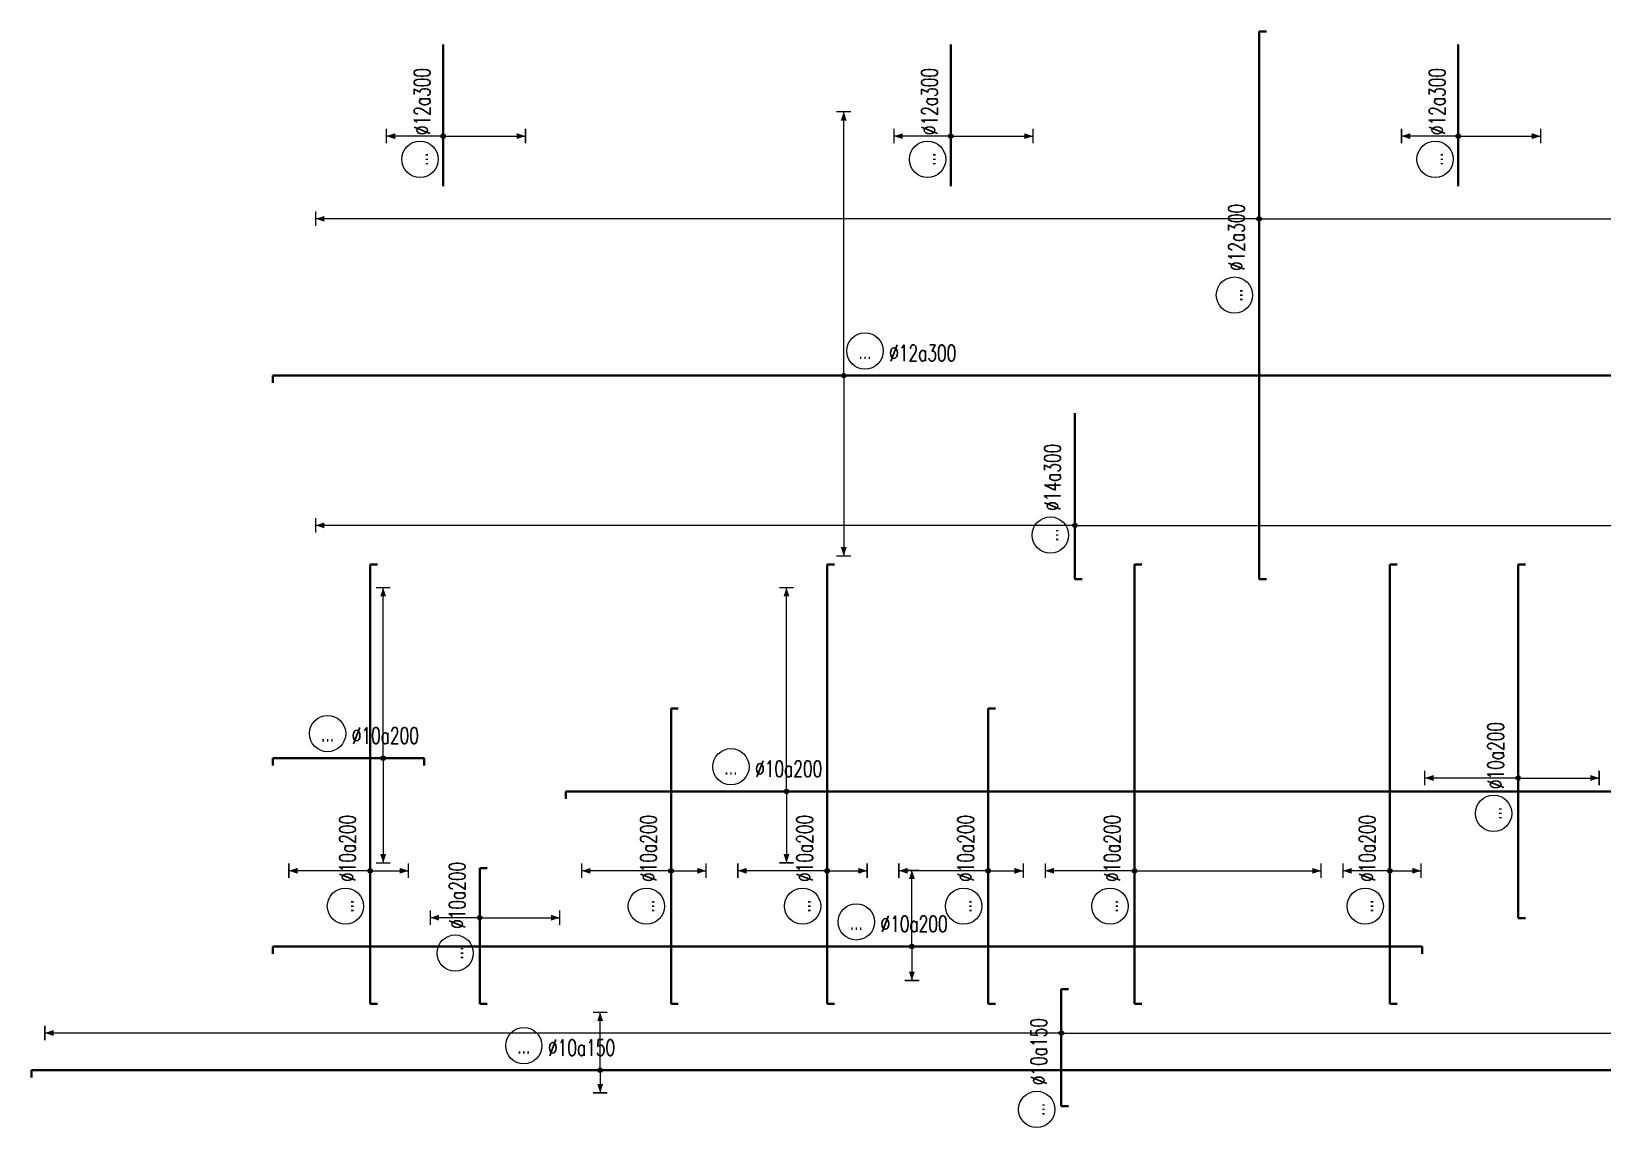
# Model space of a CAD drawing. Header units: millimetres. Extents: x 142050 to 587758, y -25561 to 40942.
# Drawn here: x 268200 to 300395, y 16663 to 39120 of the extents above; entities that cross this region are included whole.
import ezdxf
from ezdxf.enums import TextEntityAlignment as Align

# ---------------------------------------------------------------- set-up
doc = ezdxf.new("R2010")
doc.units = ezdxf.units.MM
doc.layers.get('0').update_dxf_attribs({"lineweight": 20})
for name, color, linetype, lineweight in [('NDC_S_DIM', 1, 'Continuous', 15), ('NDC_S_REBAR', 4, 'Continuous', 35), ('NDC_S_VN TEXT', 7, 'Continuous', 20)]:
    doc.layers.add(name, color=color, linetype=linetype, lineweight=lineweight)
doc.styles.add('ARIAL', font='arial.ttf', dxfattribs={"width": 0.7})
doc.styles.add('NDC_ROMANS', font='romans.shx', dxfattribs={"width": 0.7})

# ---------------------------------------------------------------- blocks, each defined once
blk = doc.blocks.new('*U16')
h = blk.add_hatch(color=6)
edge = h.paths.add_edge_path()
edge.add_arc((4.81, 0), 0.3, 0, 360)
at = {"layer": 'NDC_S_DIM', "color": 6}
for q in [(4.81, 128.87), (4.81, -87.13)]:
    blk.add_line((4.81, 0), q, dxfattribs=at)
for points in [[(3.81, 128.87, 0.2, 0.2, 0), (5.81, 128.87, 0, 0, 0)], [(3.81, -87.13, 0.2, 0.2, 0), (5.81, -87.13, 0, 0, 0)]]:
    blk.add_lwpolyline(points, format="xyseb", dxfattribs=at)
at = {"layer": 'NDC_S_DIM'}
blk.add_circle((-5.62, 3.36), 2.48, dxfattribs=at)
at = {"layer": 'NDC_S_DIM', "color": 6}
blk.add_circle((4.81, 0), 0.3, dxfattribs=at)
for points in [[(4.41, 127.67), (4.81, 128.87), (5.21, 127.67)], [(4.41, -85.93), (4.81, -87.13), (5.21, -85.93)]]:
    blk.add_solid(points, dxfattribs=at)
at = {"layer": 'NDC_S_REBAR'}
for p, q in [((0, 0), (-44.4, 0)), ((-44.4, 0), (-44.4, -1)), ((0, 0), (30.4, 0)), ((30.4, 0), (30.4, -1)), ((-44.4, -1), (-44.4, -1)), ((30.4, -1), (30.4, -1))]:
    blk.add_line(p, q, dxfattribs=at)
at = {"layer": 'NDC_S_VN TEXT', "style": 'ARIAL', "width": 0.7}
blk.add_attdef('KHT', text='', height=2.2, dxfattribs=at).set_placement((-5.62, 3.36), align=Align.MIDDLE_CENTER)
at = {"layer": 'NDC_S_VN TEXT', "color": 3, "style": 'NDC_ROMANS', "width": 0.7}
blk.add_attdef('DKT', (-2.32, 1.98), '', height=2.2, dxfattribs=at)
blk = doc.blocks.new('*U18')
h = blk.add_hatch(color=6)
edge = h.paths.add_edge_path()
edge.add_arc((1.97, 0), 0.3, 0, 360)
at = {"layer": 'NDC_S_DIM', "color": 6}
for q in [(1.97, 27.83), (1.97, -9.77)]:
    blk.add_line((1.97, 0), q, dxfattribs=at)
for points in [[(0.97, 27.83, 0.2, 0.2, 0), (2.97, 27.83, 0, 0, 0)], [(0.97, -9.77, 0.2, 0.2, 0), (2.97, -9.77, 0, 0, 0)]]:
    blk.add_lwpolyline(points, format="xyseb", dxfattribs=at)
at = {"layer": 'NDC_S_DIM'}
blk.add_circle((-5.62, 3.36), 2.48, dxfattribs=at)
at = {"layer": 'NDC_S_DIM', "color": 6}
blk.add_circle((1.97, 0), 0.3, dxfattribs=at)
for points in [[(1.57, 26.63), (1.97, 27.83), (2.37, 26.63)], [(1.57, -8.57), (1.97, -9.77), (2.37, -8.57)]]:
    blk.add_solid(points, dxfattribs=at)
at = {"layer": 'NDC_S_REBAR'}
for p, q in [((0, 0), (-28.18, 0)), ((-28.18, 0), (-28.18, -1)), ((0, 0), (115.15, 0)), ((115.15, 0), (115.15, -1)), ((-28.18, -1), (-28.18, -1)), ((115.15, -1), (115.15, -1))]:
    blk.add_line(p, q, dxfattribs=at)
at = {"layer": 'NDC_S_VN TEXT', "style": 'ARIAL', "width": 0.7}
blk.add_attdef('KHT', text='', height=2.2, dxfattribs=at).set_placement((-5.62, 3.36), align=Align.MIDDLE_CENTER)
at = {"layer": 'NDC_S_VN TEXT', "color": 3, "style": 'NDC_ROMANS', "width": 0.7}
blk.add_attdef('DKT', (-2.32, 1.98), '', height=2.2, dxfattribs=at)
blk = doc.blocks.new('*U17')
h = blk.add_hatch(color=6)
edge = h.paths.add_edge_path()
edge.add_arc((-0.79, 0), 0.3, 0, 360)
at = {"layer": 'NDC_S_DIM', "color": 6}
for q in [(-0.79, 12.21), (-0.79, -5.46)]:
    blk.add_line((-0.79, 0), q, dxfattribs=at)
for points in [[(-1.79, 12.21, 0.2, 0.2, 0), (0.21, 12.21, 0, 0, 0)], [(-1.79, -5.46, 0.2, 0.2, 0), (0.21, -5.46, 0, 0, 0)]]:
    blk.add_lwpolyline(points, format="xyseb", dxfattribs=at)
at = {"layer": 'NDC_S_DIM'}
blk.add_circle((-5.62, 3.36), 2.48, dxfattribs=at)
at = {"layer": 'NDC_S_DIM', "color": 6}
blk.add_circle((-0.79, 0), 0.3, dxfattribs=at)
for points in [[(-1.19, 11.01), (-0.79, 12.21), (-0.39, 11.01)], [(-1.19, -4.26), (-0.79, -5.46), (-0.39, -4.26)]]:
    blk.add_solid(points, dxfattribs=at)
at = {"layer": 'NDC_S_REBAR'}
for p, q in [((0, 0), (-18.94, 0)), ((-18.94, 0), (-18.94, -1)), ((0, 0), (41.06, 0)), ((41.06, 0), (41.06, -1)), ((-18.94, -1), (-18.94, -1)), ((41.06, -1), (41.06, -1))]:
    blk.add_line(p, q, dxfattribs=at)
at = {"layer": 'NDC_S_VN TEXT', "style": 'ARIAL', "width": 0.7}
blk.add_attdef('KHT', text='', height=2.2, dxfattribs=at).set_placement((-5.62, 3.36), align=Align.MIDDLE_CENTER)
at = {"layer": 'NDC_S_VN TEXT', "color": 3, "style": 'NDC_ROMANS', "width": 0.7}
blk.add_attdef('DKT', (-2.32, 1.98), '', height=2.2, dxfattribs=at)
blk = doc.blocks.new('*U9')
h = blk.add_hatch(color=6)
edge = h.paths.add_edge_path()
edge.add_arc((-85.65, 0), 0.3, 0, 360)
at = {"layer": 'NDC_S_DIM', "color": 6}
for q in [(-85.65, 36.04), (-85.65, -24.63)]:
    blk.add_line((-85.65, 0), q, dxfattribs=at)
for points in [[(-86.65, 36.04, 0.2, 0.2, 0), (-84.65, 36.04, 0, 0, 0)], [(-86.65, -24.63, 0.2, 0.2, 0), (-84.65, -24.63, 0, 0, 0)]]:
    blk.add_lwpolyline(points, format="xyseb", dxfattribs=at)
at = {"layer": 'NDC_S_DIM'}
blk.add_circle((-82.75, 3.36), 2.48, dxfattribs=at)
at = {"layer": 'NDC_S_DIM', "color": 6}
blk.add_circle((-85.65, 0), 0.3, dxfattribs=at)
for points in [[(-86.05, 34.84), (-85.65, 36.04), (-85.25, 34.84)], [(-86.05, -23.43), (-85.65, -24.63), (-85.25, -23.43)]]:
    blk.add_solid(points, dxfattribs=at)
at = {"layer": 'NDC_S_REBAR'}
for p, q in [((0, 0), (-163.62, 0)), ((-163.62, 0), (-163.62, -1)), ((0, 0), (137.25, 0)), ((137.25, 0), (137.25, -1)), ((-163.62, -1), (-163.62, -1)), ((137.25, -1), (137.25, -1))]:
    blk.add_line(p, q, dxfattribs=at)
at = {"layer": 'NDC_S_VN TEXT', "style": 'ARIAL', "width": 0.7}
blk.add_attdef('KHT', text='', height=2.2, dxfattribs=at).set_placement((-82.75, 3.36), align=Align.MIDDLE_CENTER)
at = {"layer": 'NDC_S_VN TEXT', "color": 3, "style": 'NDC_ROMANS', "width": 0.7}
blk.add_attdef('DKT', (-79.45, 1.98), '', height=2.2, dxfattribs=at)
blk = doc.blocks.new('*U10')
h = blk.add_hatch(color=6)
edge = h.paths.add_edge_path()
edge.add_arc((4.81, 0), 0.3, 0, 360)
at = {"layer": 'NDC_S_DIM', "color": 6}
for q in [(4.81, 138.86), (4.81, -84.14)]:
    blk.add_line((4.81, 0), q, dxfattribs=at)
for points in [[(3.81, 138.86, 0.2, 0.2, 0), (5.81, 138.86, 0, 0, 0)], [(3.81, -84.14, 0.2, 0.2, 0), (5.81, -84.14, 0, 0, 0)]]:
    blk.add_lwpolyline(points, format="xyseb", dxfattribs=at)
at = {"layer": 'NDC_S_DIM'}
blk.add_circle((-5.62, 3.36), 2.48, dxfattribs=at)
at = {"layer": 'NDC_S_DIM', "color": 6}
blk.add_circle((4.81, 0), 0.3, dxfattribs=at)
for points in [[(4.41, 137.66), (4.81, 138.86), (5.21, 137.66)], [(4.41, -82.94), (4.81, -84.14), (5.21, -82.94)]]:
    blk.add_solid(points, dxfattribs=at)
at = {"layer": 'NDC_S_REBAR'}
for p, q in [((0, 0), (-5.19, 0)), ((-5.19, 0), (-5.19, -1)), ((0, 0), (10.81, 0)), ((10.81, 0), (10.81, -1)), ((-5.19, -1), (-5.19, -1)), ((10.81, -1), (10.81, -1))]:
    blk.add_line(p, q, dxfattribs=at)
at = {"layer": 'NDC_S_VN TEXT', "style": 'ARIAL', "width": 0.7}
blk.add_attdef('KHT', text='', height=2.2, dxfattribs=at).set_placement((-5.62, 3.36), align=Align.MIDDLE_CENTER)
at = {"layer": 'NDC_S_VN TEXT', "color": 3, "style": 'NDC_ROMANS', "width": 0.7}
blk.add_attdef('DKT', (-2.32, 1.98), '', height=2.2, dxfattribs=at)
blk = doc.blocks.new('*U11')
h = blk.add_hatch(color=6)
edge = h.paths.add_edge_path()
edge.add_arc((4.81, 0), 0.3, 0, 360)
at = {"layer": 'NDC_S_DIM', "color": 6}
for q in [(4.81, 103.72), (4.81, -112.28)]:
    blk.add_line((4.81, 0), q, dxfattribs=at)
for points in [[(3.81, 103.72, 0.2, 0.2, 0), (5.81, 103.72, 0, 0, 0)], [(3.81, -112.28, 0.2, 0.2, 0), (5.81, -112.28, 0, 0, 0)]]:
    blk.add_lwpolyline(points, format="xyseb", dxfattribs=at)
at = {"layer": 'NDC_S_DIM'}
blk.add_circle((3.49, 3.36), 2.48, dxfattribs=at)
at = {"layer": 'NDC_S_DIM', "color": 6}
blk.add_circle((4.81, 0), 0.3, dxfattribs=at)
for points in [[(4.41, 102.52), (4.81, 103.72), (5.21, 102.52)], [(4.41, -111.08), (4.81, -112.28), (5.21, -111.08)]]:
    blk.add_solid(points, dxfattribs=at)
at = {"layer": 'NDC_S_REBAR'}
for p, q in [((0, 0), (-2.52, 0)), ((-2.52, 0), (-2.52, -1)), ((0, 0), (20.15, 0)), ((20.15, 0), (20.15, 0)), ((20.15, 0), (20.15, 0)), ((-2.52, -1), (-2.52, -1))]:
    blk.add_line(p, q, dxfattribs=at)
at = {"layer": 'NDC_S_VN TEXT', "style": 'ARIAL', "width": 0.7}
blk.add_attdef('KHT', text='', height=2.2, dxfattribs=at).set_placement((3.49, 3.36), align=Align.MIDDLE_CENTER)
at = {"layer": 'NDC_S_VN TEXT', "color": 3, "style": 'NDC_ROMANS', "width": 0.7}
blk.add_attdef('DKT', (6.79, 1.98), '', height=2.2, dxfattribs=at)
blk = doc.blocks.new('*U19')
h = blk.add_hatch(color=6)
edge = h.paths.add_edge_path()
edge.add_arc((4.81, 0), 0.3, 0, 360)
at = {"layer": 'NDC_S_DIM', "color": 6}
for q in [(4.81, 7.92), (4.81, -3.08)]:
    blk.add_line((4.81, 0), q, dxfattribs=at)
for points in [[(3.81, 7.92, 0.2, 0.2, 0), (5.81, 7.92, 0, 0, 0)], [(3.81, -3.08, 0.2, 0.2, 0), (5.81, -3.08, 0, 0, 0)]]:
    blk.add_lwpolyline(points, format="xyseb", dxfattribs=at)
at = {"layer": 'NDC_S_DIM'}
blk.add_circle((-5.62, 3.36), 2.48, dxfattribs=at)
at = {"layer": 'NDC_S_DIM', "color": 6}
blk.add_circle((4.81, 0), 0.3, dxfattribs=at)
for points in [[(4.41, 6.72), (4.81, 7.92), (5.21, 6.72)], [(4.41, -1.88), (4.81, -3.08), (5.21, -1.88)]]:
    blk.add_solid(points, dxfattribs=at)
at = {"layer": 'NDC_S_REBAR'}
for p, q in [((0, 0), (-72.89, 0)), ((-72.89, 0), (-72.89, -1)), ((0, 0), (155.45, 0)), ((155.45, 0), (155.45, -1)), ((-72.89, -1), (-72.89, -1)), ((155.45, -1), (155.45, -1))]:
    blk.add_line(p, q, dxfattribs=at)
at = {"layer": 'NDC_S_VN TEXT', "style": 'ARIAL', "width": 0.7}
blk.add_attdef('KHT', text='', height=2.2, dxfattribs=at).set_placement((-5.62, 3.36), align=Align.MIDDLE_CENTER)
at = {"layer": 'NDC_S_VN TEXT', "color": 3, "style": 'NDC_ROMANS', "width": 0.7}
blk.add_attdef('DKT', (-2.32, 1.98), '', height=2.2, dxfattribs=at)
blk = doc.blocks.new('*U29')
h = blk.add_hatch(color=6)
edge = h.paths.add_edge_path()
edge.add_arc((-0.79, 0), 0.3, 0, 360)
at = {"layer": 'NDC_S_DIM', "color": 6}
for q in [(-0.79, 12.21), (-0.79, -4.79)]:
    blk.add_line((-0.79, 0), q, dxfattribs=at)
for points in [[(-1.79, 12.21, 0.2, 0.2, 0), (0.21, 12.21, 0, 0, 0)], [(-1.79, -4.79, 0.2, 0.2, 0), (0.21, -4.79, 0, 0, 0)]]:
    blk.add_lwpolyline(points, format="xyseb", dxfattribs=at)
at = {"layer": 'NDC_S_DIM'}
blk.add_circle((-5.62, 3.36), 2.48, dxfattribs=at)
at = {"layer": 'NDC_S_DIM', "color": 6}
blk.add_circle((-0.79, 0), 0.3, dxfattribs=at)
for points in [[(-1.19, 11.01), (-0.79, 12.21), (-0.39, 11.01)], [(-1.19, -3.59), (-0.79, -4.79), (-0.39, -3.59)]]:
    blk.add_solid(points, dxfattribs=at)
at = {"layer": 'NDC_S_REBAR'}
for p, q in [((0, 0), (-18.94, 0)), ((-18.94, 0), (-18.94, -1)), ((0, 0), (21.39, 0)), ((21.39, 0), (21.39, -1)), ((-18.94, -1), (-18.94, -1)), ((21.39, -1), (21.39, -1))]:
    blk.add_line(p, q, dxfattribs=at)
at = {"layer": 'NDC_S_VN TEXT', "style": 'ARIAL', "width": 0.7}
blk.add_attdef('KHT', text='', height=2.2, dxfattribs=at).set_placement((-5.62, 3.36), align=Align.MIDDLE_CENTER)
at = {"layer": 'NDC_S_VN TEXT', "color": 3, "style": 'NDC_ROMANS', "width": 0.7}
blk.add_attdef('DKT', (-2.32, 1.98), '', height=2.2, dxfattribs=at)
blk = doc.blocks.new('*U30')
h = blk.add_hatch(color=6)
edge = h.paths.add_edge_path()
edge.add_arc((-0.79, 0), 0.3, 0, 360)
at = {"layer": 'NDC_S_DIM', "color": 6}
for q in [(-0.79, 12.21), (-0.79, -25.46)]:
    blk.add_line((-0.79, 0), q, dxfattribs=at)
for points in [[(-1.79, 12.21, 0.2, 0.2, 0), (0.21, 12.21, 0, 0, 0)], [(-1.79, -25.46, 0.2, 0.2, 0), (0.21, -25.46, 0, 0, 0)]]:
    blk.add_lwpolyline(points, format="xyseb", dxfattribs=at)
at = {"layer": 'NDC_S_DIM'}
blk.add_circle((-5.62, 3.36), 2.48, dxfattribs=at)
at = {"layer": 'NDC_S_DIM', "color": 6}
blk.add_circle((-0.79, 0), 0.3, dxfattribs=at)
for points in [[(-1.19, 11.01), (-0.79, 12.21), (-0.39, 11.01)], [(-1.19, -24.26), (-0.79, -25.46), (-0.39, -24.26)]]:
    blk.add_solid(points, dxfattribs=at)
at = {"layer": 'NDC_S_REBAR'}
for p, q in [((0, 0), (-18.94, 0)), ((-18.94, 0), (-18.94, -1)), ((0, 0), (41.06, 0)), ((41.06, 0), (41.06, -1)), ((-18.94, -1), (-18.94, -1)), ((41.06, -1), (41.06, -1))]:
    blk.add_line(p, q, dxfattribs=at)
at = {"layer": 'NDC_S_VN TEXT', "style": 'ARIAL', "width": 0.7}
blk.add_attdef('KHT', text='', height=2.2, dxfattribs=at).set_placement((-5.62, 3.36), align=Align.MIDDLE_CENTER)
at = {"layer": 'NDC_S_VN TEXT', "color": 3, "style": 'NDC_ROMANS', "width": 0.7}
blk.add_attdef('DKT', (-2.32, 1.98), '', height=2.2, dxfattribs=at)
blk = doc.blocks.new('*U31')
h = blk.add_hatch(color=6)
edge = h.paths.add_edge_path()
edge.add_arc((-0.79, 0), 0.3, 0, 360)
at = {"layer": 'NDC_S_DIM', "color": 6}
for q in [(-0.79, 11.1), (-0.79, -5.24)]:
    blk.add_line((-0.79, 0), q, dxfattribs=at)
for points in [[(-1.79, 11.1, 0.2, 0.2, 0), (0.21, 11.1, 0, 0, 0)], [(-1.79, -5.24, 0.2, 0.2, 0), (0.21, -5.24, 0, 0, 0)]]:
    blk.add_lwpolyline(points, format="xyseb", dxfattribs=at)
at = {"layer": 'NDC_S_DIM'}
blk.add_circle((-5.62, 3.36), 2.48, dxfattribs=at)
at = {"layer": 'NDC_S_DIM', "color": 6}
blk.add_circle((-0.79, 0), 0.3, dxfattribs=at)
for points in [[(-1.19, 9.9), (-0.79, 11.1), (-0.39, 9.9)], [(-1.19, -4.04), (-0.79, -5.24), (-0.39, -4.04)]]:
    blk.add_solid(points, dxfattribs=at)
at = {"layer": 'NDC_S_REBAR'}
for p, q in [((0, 0), (-18.94, 0)), ((-18.94, 0), (-18.94, -1)), ((0, 0), (41.06, 0)), ((41.06, 0), (41.06, -1)), ((-18.94, -1), (-18.94, -1)), ((41.06, -1), (41.06, -1))]:
    blk.add_line(p, q, dxfattribs=at)
at = {"layer": 'NDC_S_VN TEXT', "style": 'ARIAL', "width": 0.7}
blk.add_attdef('KHT', text='', height=2.2, dxfattribs=at).set_placement((-5.62, 3.36), align=Align.MIDDLE_CENTER)
at = {"layer": 'NDC_S_VN TEXT', "color": 3, "style": 'NDC_ROMANS', "width": 0.7}
blk.add_attdef('DKT', (-2.32, 1.98), '', height=2.2, dxfattribs=at)
blk = doc.blocks.new('*U32')
h = blk.add_hatch(color=6)
edge = h.paths.add_edge_path()
edge.add_arc((-0.79, 0), 0.3, 0, 360)
at = {"layer": 'NDC_S_DIM', "color": 6}
for q in [(-0.79, 6.4), (-0.79, -4.27)]:
    blk.add_line((-0.79, 0), q, dxfattribs=at)
for points in [[(-1.79, 6.4, 0.2, 0.2, 0), (0.21, 6.4, 0, 0, 0)], [(-1.79, -4.27, 0.2, 0.2, 0), (0.21, -4.27, 0, 0, 0)]]:
    blk.add_lwpolyline(points, format="xyseb", dxfattribs=at)
at = {"layer": 'NDC_S_DIM'}
blk.add_circle((-5.62, 3.36), 2.48, dxfattribs=at)
at = {"layer": 'NDC_S_DIM', "color": 6}
blk.add_circle((-0.79, 0), 0.3, dxfattribs=at)
for points in [[(-1.19, 5.2), (-0.79, 6.4), (-0.39, 5.2)], [(-1.19, -3.07), (-0.79, -4.27), (-0.39, -3.07)]]:
    blk.add_solid(points, dxfattribs=at)
at = {"layer": 'NDC_S_REBAR'}
for p, q in [((0, 0), (-18.94, 0)), ((-18.94, 0), (-18.94, -1)), ((0, 0), (41.06, 0)), ((41.06, 0), (41.06, -1)), ((-18.94, -1), (-18.94, -1)), ((41.06, -1), (41.06, -1))]:
    blk.add_line(p, q, dxfattribs=at)
at = {"layer": 'NDC_S_VN TEXT', "style": 'ARIAL', "width": 0.7}
blk.add_attdef('KHT', text='', height=2.2, dxfattribs=at).set_placement((-5.62, 3.36), align=Align.MIDDLE_CENTER)
at = {"layer": 'NDC_S_VN TEXT', "color": 3, "style": 'NDC_ROMANS', "width": 0.7}
blk.add_attdef('DKT', (-2.32, 1.98), '', height=2.2, dxfattribs=at)
blk = doc.blocks.new('*U33')
h = blk.add_hatch(color=6)
edge = h.paths.add_edge_path()
edge.add_arc((-0.79, 0), 0.3, 0, 360)
at = {"layer": 'NDC_S_DIM', "color": 6}
for q in [(-0.79, 12.77), (-0.79, -11.06)]:
    blk.add_line((-0.79, 0), q, dxfattribs=at)
for points in [[(-1.79, 12.77, 0.2, 0.2, 0), (0.21, 12.77, 0, 0, 0)], [(-1.79, -11.06, 0.2, 0.2, 0), (0.21, -11.06, 0, 0, 0)]]:
    blk.add_lwpolyline(points, format="xyseb", dxfattribs=at)
at = {"layer": 'NDC_S_DIM'}
blk.add_circle((-5.62, 3.36), 2.48, dxfattribs=at)
at = {"layer": 'NDC_S_DIM', "color": 6}
blk.add_circle((-0.79, 0), 0.3, dxfattribs=at)
for points in [[(-1.19, 11.57), (-0.79, 12.77), (-0.39, 11.57)], [(-1.19, -9.86), (-0.79, -11.06), (-0.39, -9.86)]]:
    blk.add_solid(points, dxfattribs=at)
at = {"layer": 'NDC_S_REBAR'}
for p, q in [((0, 0), (-19.95, 0)), ((-19.95, 0), (-19.95, -1)), ((0, 0), (28.38, 0)), ((28.38, 0), (28.38, -1)), ((-19.95, -1), (-19.95, -1)), ((28.38, -1), (28.38, -1))]:
    blk.add_line(p, q, dxfattribs=at)
at = {"layer": 'NDC_S_VN TEXT', "style": 'ARIAL', "width": 0.7}
blk.add_attdef('KHT', text='', height=2.2, dxfattribs=at).set_placement((-5.62, 3.36), align=Align.MIDDLE_CENTER)
at = {"layer": 'NDC_S_VN TEXT', "color": 3, "style": 'NDC_ROMANS', "width": 0.7}
blk.add_attdef('DKT', (-2.32, 1.98), '', height=2.2, dxfattribs=at)
blk = doc.blocks.new('*U34')
h = blk.add_hatch(color=6)
edge = h.paths.add_edge_path()
edge.add_arc((-0.79, 0), 0.3, 0, 360)
at = {"layer": 'NDC_S_DIM', "color": 6}
for q in [(-0.79, 6.75), (-0.79, -10.92)]:
    blk.add_line((-0.79, 0), q, dxfattribs=at)
for points in [[(-1.79, 6.75, 0.2, 0.2, 0), (0.21, 6.75, 0, 0, 0)], [(-1.79, -10.92, 0.2, 0.2, 0), (0.21, -10.92, 0, 0, 0)]]:
    blk.add_lwpolyline(points, format="xyseb", dxfattribs=at)
at = {"layer": 'NDC_S_DIM'}
blk.add_circle((-5.62, 3.36), 2.48, dxfattribs=at)
at = {"layer": 'NDC_S_DIM', "color": 6}
blk.add_circle((-0.79, 0), 0.3, dxfattribs=at)
for points in [[(-1.19, 5.55), (-0.79, 6.75), (-0.39, 5.55)], [(-1.19, -9.72), (-0.79, -10.92), (-0.39, -9.72)]]:
    blk.add_solid(points, dxfattribs=at)
at = {"layer": 'NDC_S_REBAR'}
for p, q in [((0, 0), (-12.53, 0)), ((-12.53, 0), (-12.53, -1)), ((0, 0), (6, 0)), ((6, 0), (6, -1)), ((-12.53, -1), (-12.53, -1)), ((6, -1), (6, -1))]:
    blk.add_line(p, q, dxfattribs=at)
at = {"layer": 'NDC_S_VN TEXT', "style": 'ARIAL', "width": 0.7}
blk.add_attdef('KHT', text='', height=2.2, dxfattribs=at).set_placement((-5.62, 3.36), align=Align.MIDDLE_CENTER)
at = {"layer": 'NDC_S_VN TEXT', "color": 3, "style": 'NDC_ROMANS', "width": 0.7}
blk.add_attdef('DKT', (-2.32, 1.98), '', height=2.2, dxfattribs=at)
blk = doc.blocks.new('*U35')
h = blk.add_hatch(color=6)
edge = h.paths.add_edge_path()
edge.add_arc((1.97, 0), 0.3, 0, 360)
at = {"layer": 'NDC_S_DIM', "color": 6}
for q in [(1.97, 10.41), (1.97, -4.65)]:
    blk.add_line((1.97, 0), q, dxfattribs=at)
for points in [[(0.97, 10.41, 0.2, 0.2, 0), (2.97, 10.41, 0, 0, 0)], [(0.97, -4.65, 0.2, 0.2, 0), (2.97, -4.65, 0, 0, 0)]]:
    blk.add_lwpolyline(points, format="xyseb", dxfattribs=at)
at = {"layer": 'NDC_S_DIM'}
blk.add_circle((-5.62, 3.36), 2.48, dxfattribs=at)
at = {"layer": 'NDC_S_DIM', "color": 6}
blk.add_circle((1.97, 0), 0.3, dxfattribs=at)
for points in [[(1.57, 9.21), (1.97, 10.41), (2.37, 9.21)], [(1.57, -3.45), (1.97, -4.65), (2.37, -3.45)]]:
    blk.add_solid(points, dxfattribs=at)
at = {"layer": 'NDC_S_REBAR'}
for p, q in [((0, 0), (-85.31, 0)), ((-85.31, 0), (-85.31, -1)), ((0, 0), (71.69, 0)), ((71.69, 0), (71.69, -1)), ((-85.31, -1), (-85.31, -1)), ((71.69, -1), (71.69, -1))]:
    blk.add_line(p, q, dxfattribs=at)
at = {"layer": 'NDC_S_VN TEXT', "style": 'ARIAL', "width": 0.7}
blk.add_attdef('KHT', text='', height=2.2, dxfattribs=at).set_placement((-5.62, 3.36), align=Align.MIDDLE_CENTER)
at = {"layer": 'NDC_S_VN TEXT', "color": 3, "style": 'NDC_ROMANS', "width": 0.7}
blk.add_attdef('DKT', (-2.32, 1.98), '', height=2.2, dxfattribs=at)
blk = doc.blocks.new('*U36')
h = blk.add_hatch(color=6)
edge = h.paths.add_edge_path()
edge.add_arc((1.97, 0), 0.3, 0, 360)
at = {"layer": 'NDC_S_DIM', "color": 6}
for q in [(1.97, 23.29), (1.97, -14.31)]:
    blk.add_line((1.97, 0), q, dxfattribs=at)
for points in [[(0.97, 23.29, 0.2, 0.2, 0), (2.97, 23.29, 0, 0, 0)], [(0.97, -14.31, 0.2, 0.2, 0), (2.97, -14.31, 0, 0, 0)]]:
    blk.add_lwpolyline(points, format="xyseb", dxfattribs=at)
at = {"layer": 'NDC_S_DIM'}
blk.add_circle((-5.62, 3.36), 2.48, dxfattribs=at)
at = {"layer": 'NDC_S_DIM', "color": 6}
blk.add_circle((1.97, 0), 0.3, dxfattribs=at)
for points in [[(1.57, 22.09), (1.97, 23.29), (2.37, 22.09)], [(1.57, -13.11), (1.97, -14.31), (2.37, -13.11)]]:
    blk.add_solid(points, dxfattribs=at)
at = {"layer": 'NDC_S_REBAR'}
for p, q in [((0, 0), (-13.08, 0)), ((-13.08, 0), (-13.08, -1)), ((0, 0), (7.59, 0)), ((7.59, 0), (7.59, -1)), ((-13.08, -1), (-13.08, -1)), ((7.59, -1), (7.59, -1))]:
    blk.add_line(p, q, dxfattribs=at)
at = {"layer": 'NDC_S_VN TEXT', "style": 'ARIAL', "width": 0.7}
blk.add_attdef('KHT', text='', height=2.2, dxfattribs=at).set_placement((-5.62, 3.36), align=Align.MIDDLE_CENTER)
at = {"layer": 'NDC_S_VN TEXT', "color": 3, "style": 'NDC_ROMANS', "width": 0.7}
blk.add_attdef('DKT', (-2.32, 1.98), '', height=2.2, dxfattribs=at)
blk = doc.blocks.new('*U59')
h = blk.add_hatch(color=6)
edge = h.paths.add_edge_path()
edge.add_arc((-0.77, 0), 0.3, 0, 360)
at = {"layer": 'NDC_S_DIM', "color": 6}
for q in [(-0.77, 7.75), (-0.77, -11.25)]:
    blk.add_line((-0.77, 0), q, dxfattribs=at)
for points in [[(-1.77, 7.75, 0.2, 0.2, 0), (0.23, 7.75, 0, 0, 0)], [(-1.77, -11.25, 0.2, 0.2, 0), (0.23, -11.25, 0, 0, 0)]]:
    blk.add_lwpolyline(points, format="xyseb", dxfattribs=at)
at = {"layer": 'NDC_S_DIM'}
blk.add_circle((-3.93, 3.16), 2.48, dxfattribs=at)
at = {"layer": 'NDC_S_DIM', "color": 6}
blk.add_circle((-0.77, 0), 0.3, dxfattribs=at)
for points in [[(-1.17, 6.55), (-0.77, 7.75), (-0.37, 6.55)], [(-1.17, -10.05), (-0.77, -11.25), (-0.37, -10.05)]]:
    blk.add_solid(points, dxfattribs=at)
at = {"layer": 'NDC_S_REBAR'}
for p, q in [((0, 0), (-7.6, 0)), ((-7.6, 0), (-7.6, 0)), ((0, 0), (11.73, 0)), ((11.73, 0), (11.73, 0)), ((11.73, 0), (11.73, 0)), ((-7.6, 0), (-7.6, 0))]:
    blk.add_line(p, q, dxfattribs=at)
at = {"layer": 'NDC_S_VN TEXT', "style": 'ARIAL', "width": 0.7}
blk.add_attdef('KHT', text='', height=2.2, dxfattribs=at).set_placement((-3.93, 3.16), align=Align.MIDDLE_CENTER)
at = {"layer": 'NDC_S_VN TEXT', "color": 3, "style": 'NDC_ROMANS', "width": 0.7}
blk.add_attdef('DKT', (-0.63, 1.78), '', height=2.2, dxfattribs=at)

msp = doc.modelspace()

# ---------------------------------------------------------------- block references
at = {"layer": 'NDC_S_REBAR', "xscale": 150, "yscale": 150, "zscale": 150, "rotation": 90}
for name, p, values in [('*U16', (293356, 34560), {'KHT': '...', 'DKT': '%%c12a300'}), ('*U59', (276637, 37090), {'KHT': '...', 'DKT': '%%c12a300'}), ('*U59', (287037, 37090), {'KHT': '...', 'DKT': '%%c12a300'}), ('*U59', (297437, 37090), {'KHT': '...', 'DKT': '%%c12a300'}), ('*U11', (289583, 28278), {'KHT': '...', 'DKT': '%%c14a300'}), ('*U31', (275139, 22042), {'KHT': '...', 'DKT': '%%c10a200'}), ('*U17', (284506, 22042), {'KHT': '...', 'DKT': '%%c10a200'}), ('*U30', (290806, 22042), {'KHT': '...', 'DKT': '%%c10a200'}), ('*U32', (296035, 22042), {'KHT': '...', 'DKT': '%%c10a200'}), ('*U33', (298666, 23943), {'KHT': '...', 'DKT': '%%c10a200'}), ('*U29', (281306, 22042), {'KHT': '...', 'DKT': '%%c10a200'}), ('*U29', (287806, 22042), {'KHT': '...', 'DKT': '%%c10a200'}), ('*U34', (277387, 21080), {'KHT': '...', 'DKT': '%%c10a200'}), ('*U10', (289304, 17878), {'KHT': '...', 'DKT': '%%c10a150'})]:
    msp.add_blockref(name, p, dxfattribs=at).add_auto_attribs(values)
at = {"layer": 'NDC_S_REBAR', "xscale": 150, "yscale": 150, "zscale": 150}
for name, p, values in [('*U9', (297693, 32069), {'KHT': '...', 'DKT': '%%c12a300'}), ('*U36', (275112, 24231), {'KHT': '...', 'DKT': '%%c10a200'}), ('*U18', (283377, 23551), {'KHT': '...', 'DKT': '%%c10a200'}), ('*U35', (285946, 20373), {'KHT': '...', 'DKT': '%%c10a200'}), ('*U19', (279133, 17837), {'KHT': '...', 'DKT': '%%c10a150'})]:
    msp.add_blockref(name, p, dxfattribs=at).add_auto_attribs(values)

doc.saveas('drawing.dxf')
